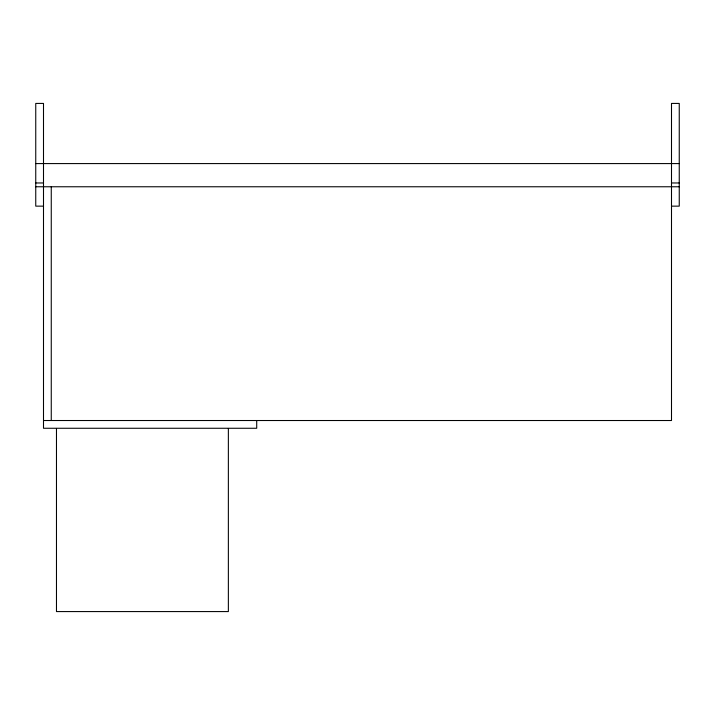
<?xml version="1.0" encoding="UTF-8"?>
<svg xmlns="http://www.w3.org/2000/svg" width="715" height="715" viewBox="0 0 715 715"><rect width="100%" height="100%" fill="white"/><g stroke="black" fill="none" stroke-linecap="round" stroke-linejoin="round"><path stroke-width="1.07" d="M35.75 163.583L679.25 163.583M35.75 182.969L43.499 182.969M671.501 182.969L679.25 182.969M35.75 186.767L679.25 186.767M43.499 206.143L35.75 206.143L35.75 103.425L43.499 103.425L43.499 428.267L256.712 428.267L256.712 420.518M671.501 206.143L679.25 206.143L679.25 103.425L671.501 103.425L671.501 420.518L43.499 420.518M228.362 428.446L228.362 611.575L56.476 611.575L56.476 428.446M51.257 186.767L51.257 420.518"/></g></svg>
